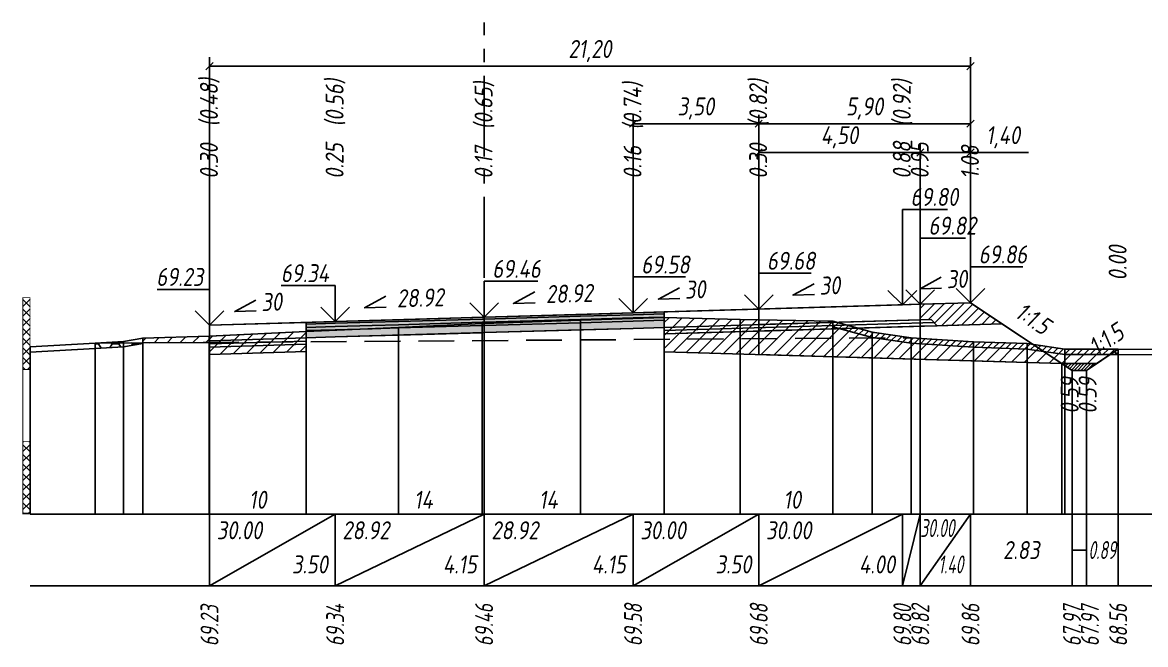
# Model space of a CAD drawing. Extents: x -717 to 1451, y -133302 to 233.
# Drawn here: x 78.9 to 235.4, y -38046.2 to -37959.6 of the extents above; entities that cross this region are included whole.
import ezdxf
from ezdxf.enums import TextEntityAlignment as Align

# ---------------------------------------------------------------- set-up
doc = ezdxf.new("R2010")
doc.units = 0
doc.linetypes.add('осевая2', pattern=[1.125, 0.75, -0.125, 0.125, -0.125])
doc.linetypes.add('штриховая', pattern=[0.75, 0.5, -0.25])
for name, color, linetype in [('Интерполированный поперечник', 2, 'Continuous'), ('Код_514', 1, 'Continuous'), ('Контур_0', 7, 'Continuous'), ('Контур_2521', 7, 'Continuous'), ('Контур_2564', 7, 'Continuous'), ('Контур_2660', 7, 'Continuous'), ('Контур_2665', 7, 'Continuous'), ('Контур_400', 7, 'Continuous'), ('Контур_508', 7, 'Continuous'), ('Контур_512', 7, 'Continuous'), ('Контур_513', 7, 'Continuous'), ('Контур_818', 7, 'Continuous'), ('Красный поперечник', 1, 'Continuous'), ('Линейка абсолютных высот', 7, 'Continuous'), ('Объём_2501', 7, 'Continuous'), ('Объём_2564', 7, 'Continuous'), ('Объём_2650', 7, 'Continuous'), ('Объём_2660', 7, 'Continuous'), ('Объём_2661', 7, 'Continuous'), ('Объём_2662', 7, 'Continuous'), ('Объём_2663', 7, 'Continuous'), ('Объём_2664', 7, 'Continuous'), ('Объём_2665', 7, 'Continuous'), ('Объём_2666', 7, 'Continuous'), ('Объём_2667', 7, 'Continuous'), ('Объём_2668', 7, 'Continuous'), ('Объём_2669', 7, 'Continuous'), ('Объём_2675', 7, 'Continuous'), ('Объём_2753', 7, 'Continuous'), ('Ось', 1, 'осевая2'), ('Откосы', 7, 'Continuous'), ('Отметки покрытия', 7, 'Continuous'), ('Рабочие отметки', 7, 'Continuous'), ('Рабочие отметки доп.', 7, 'Continuous'), ('Слои выравнивания', 7, 'Continuous'), ('Таблица', 7, 'Continuous'), ('Уклоны проезжей части', 7, 'Continuous'), ('Черный поперечник', 3, 'Continuous')]:
    doc.layers.add(name, color=color, linetype=linetype)
for name, color, linetype, true_color in [('Контур_2540', 2, 'Continuous', 0xffff00), ('Контур_2560', 2, 'Continuous', 0xffff00), ('Контур_2561', 7, 'Continuous', 0xff8040), ('Контур_2562', 3, 'Continuous', 0x00ff00), ('Контур_2563', 7, 'Continuous', 0xff8000), ('Контур_2570', 7, 'Continuous', 0x80ff00), ('Контур_2725', 7, 'Continuous', 0x323232), ('Контур_2736', 4, 'Continuous', 0x00ffff), ('Контур_2737', 4, 'Continuous', 0x00ffff), ('Контур_2738', 4, 'Continuous', 0x00ffff), ('Контур_2739', 4, 'Continuous', 0x00ffff), ('Контур_2741', 4, 'Continuous', 0x00ffff), ('Контур_2742', 4, 'Continuous', 0x00ffff), ('Контур_2743', 4, 'Continuous', 0x00ffff), ('Контур_2744', 7, 'Continuous', 0xa4ffff), ('Контур_2745', 7, 'Continuous', 0xa4ffff), ('Контур_2747', 4, 'Continuous', 0x00ffff), ('Контур_2748', 4, 'Continuous', 0x00ffff), ('Контур_2749', 4, 'Continuous', 0x00ffff), ('Контур_2750', 4, 'Continuous', 0x00ffff), ('Контур_2751', 4, 'Continuous', 0x00ffff), ('Контур_2752', 4, 'Continuous', 0x00ffff), ('Контур_2760', 7, 'Continuous', 0x323232), ('Контур_2761', 7, 'Continuous', 0x323232), ('Контур_2762', 7, 'Continuous', 0x323232), ('Контур_2763', 7, 'Continuous', 0x323232), ('Контур_402', 7, 'Continuous', 0xff6464), ('Контур_703', 4, 'Continuous', 0x00ffff), ('Контур_705', 4, 'Continuous', 0x00ffff), ('Контур_707', 4, 'Continuous', 0x00ffff), ('Контур_720', 131, 'Continuous', 0xaaffff), ('Объём_2500', 7, 'Continuous', 0xc0c0c0), ('Объём_2520', 7, 'Continuous', 0x80ffff), ('Объём_2540', 2, 'Continuous', 0xffff00), ('Объём_2560', 2, 'Continuous', 0xffff00), ('Объём_2561', 7, 'Continuous', 0xff8040), ('Объём_2562', 3, 'Continuous', 0x00ff00), ('Объём_2563', 7, 'Continuous', 0xff8000), ('Объём_2570', 7, 'Continuous', 0x80ff00), ('Объём_2600', 7, 'Continuous', 0x808000), ('Объём_2620', 2, 'Continuous', 0xffff00), ('Объём_2746', 2, 'Continuous', 0xffff00)]:
    doc.layers.add(name, color=color, linetype=linetype, true_color=true_color)
doc.styles.get("Standard").update_dxf_attribs({"font": 'txt', "height": 2.5})
doc.styles.add('М', font='romand.shx', dxfattribs={"width": 0.8, "oblique": 10, "height": 2.5})
doc.dimstyles.new('ISO-25', dxfattribs={"dimtxt": 2.5, "dimasz": 2.5, "dimexe": 1.25, "dimexo": 0.625, "dimtad": 1, "dimtxsty": 'Standard', "dimcen": 2.5, "dimadec": 0, "dimazin": 0, "dimtfac": 1, "dimtmove": 0, "dimatfit": 3, "dimfxl": 1, "dimarcsym": 0})
pattern_1 = [(45.0000013, (0, 0), (-0.67351924, 0.67351921), []), (135.0000003, (0, 0), (-0.673519222, -0.67351923), [])]

# ---------------------------------------------------------------- blocks, each defined once
blk = doc.blocks.new('_Oblique')
at = {"color": 0, "linetype": 'ByBlock', "lineweight": -2}
blk.add_line((-0.5, -0.5), (0.5, 0.5), dxfattribs=at)
blk = doc.blocks.new('*D889')
at = {"color": 0, "lineweight": -2, "transparency": 16777216}
for p, q in [((204, -37998.23), (204, -37976.4)), ((211, -37998.02), (211, -37976.4)), ((204, -37977.65), (211, -37977.65)), ((211, -37977.65), (219.08, -37977.65))]:
    blk.add_line(p, q, dxfattribs=at)
at = {"layer": 'Defpoints', "color": 0, "transparency": 16777216}
for p in [(211, -37977.65), (204, -37998.85), (211, -37998.64)]:
    blk.add_point(p, dxfattribs=at)
at = {"color": 0, "lineweight": -2, "transparency": 16777216, "rotation": 180}
blk.add_blockref('_Oblique', (204, -37977.65), dxfattribs=at)
at = {"color": 0, "lineweight": -2, "transparency": 16777216}
blk.add_blockref('_Oblique', (211, -37977.65), dxfattribs=at)
at = {"color": 0, "transparency": 16777216, "insert": (215.54, -37975.54), "char_height": 2.5, "width": 8.75, "attachment_point": 5, "style": 'М'}
blk.add_mtext('1,40', dxfattribs=at)
blk = doc.blocks.new('*D890')
at = {"color": 0, "lineweight": -2, "transparency": 16777216}
for p, q in [((181.5, -37998.9), (181.5, -37976.4)), ((204, -37998.23), (204, -37976.4)), ((181.5, -37977.65), (204, -37977.65))]:
    blk.add_line(p, q, dxfattribs=at)
at = {"layer": 'Defpoints', "color": 0, "transparency": 16777216}
for p in [(204, -37977.65), (181.5, -37999.53), (204, -37998.85)]:
    blk.add_point(p, dxfattribs=at)
at = {"color": 0, "lineweight": -2, "transparency": 16777216, "rotation": 180}
blk.add_blockref('_Oblique', (181.5, -37977.65), dxfattribs=at)
at = {"color": 0, "lineweight": -2, "transparency": 16777216}
blk.add_blockref('_Oblique', (204, -37977.65), dxfattribs=at)
at = {"color": 0, "transparency": 16777216, "insert": (192.75, -37975.54), "char_height": 2.5, "width": 9.5833, "attachment_point": 5, "style": 'М'}
blk.add_mtext('4,50', dxfattribs=at)
blk = doc.blocks.new('*D891')
at = {"color": 0, "lineweight": -2, "transparency": 16777216}
for p, q in [((164, -37999.43), (164, -37972.4)), ((181.5, -37998.9), (181.5, -37972.4)), ((181.5, -37973.65), (164, -37973.65))]:
    blk.add_line(p, q, dxfattribs=at)
at = {"layer": 'Defpoints', "color": 0, "transparency": 16777216}
for p in [(164, -37973.65), (181.5, -37999.53), (164, -38000.05)]:
    blk.add_point(p, dxfattribs=at)
at = {"color": 0, "lineweight": -2, "transparency": 16777216, "rotation": 180}
blk.add_blockref('_Oblique', (164, -37973.65), dxfattribs=at)
at = {"color": 0, "lineweight": -2, "transparency": 16777216}
blk.add_blockref('_Oblique', (181.5, -37973.65), dxfattribs=at)
at = {"color": 0, "transparency": 16777216, "insert": (172.75, -37971.54), "char_height": 2.5, "width": 9.5833, "attachment_point": 5, "style": 'М'}
blk.add_mtext('3,50', dxfattribs=at)
blk = doc.blocks.new('*D892')
at = {"color": 0, "lineweight": -2, "transparency": 16777216}
for p, q in [((181.5, -37998.9), (181.5, -37972.4)), ((211, -37998.02), (211, -37972.4)), ((211, -37973.65), (181.5, -37973.65))]:
    blk.add_line(p, q, dxfattribs=at)
at = {"layer": 'Defpoints', "color": 0, "transparency": 16777216}
for p in [(181.5, -37973.65), (181.5, -37999.53), (211, -37998.64)]:
    blk.add_point(p, dxfattribs=at)
at = {"color": 0, "lineweight": -2, "transparency": 16777216, "rotation": 180}
blk.add_blockref('_Oblique', (181.5, -37973.65), dxfattribs=at)
at = {"color": 0, "lineweight": -2, "transparency": 16777216}
blk.add_blockref('_Oblique', (211, -37973.65), dxfattribs=at)
at = {"color": 0, "transparency": 16777216, "insert": (196.25, -37971.54), "char_height": 2.5, "width": 9.5833, "attachment_point": 5, "style": 'М'}
blk.add_mtext('5,90', dxfattribs=at)
blk = doc.blocks.new('*D893')
at = {"color": 0, "lineweight": -2, "transparency": 16777216}
for p, q in [((105, -38001.15), (105, -37964.4)), ((211, -37998.02), (211, -37964.4)), ((105, -37965.65), (211, -37965.65))]:
    blk.add_line(p, q, dxfattribs=at)
at = {"layer": 'Defpoints', "color": 0, "transparency": 16777216}
for p in [(211, -37965.65), (211, -37998.64), (105, -38001.78)]:
    blk.add_point(p, dxfattribs=at)
at = {"color": 0, "lineweight": -2, "transparency": 16777216, "rotation": 180}
blk.add_blockref('_Oblique', (105, -37965.65), dxfattribs=at)
at = {"color": 0, "lineweight": -2, "transparency": 16777216}
blk.add_blockref('_Oblique', (211, -37965.65), dxfattribs=at)
at = {"color": 0, "transparency": 16777216, "insert": (158, -37963.54), "char_height": 2.5, "width": 11.25, "attachment_point": 5, "style": 'М'}
blk.add_mtext('21,20', dxfattribs=at)

msp = doc.modelspace()

# ---------------------------------------------------------------- hatches: boundary and pattern name
at = {"layer": 'Линейка абсолютных высот'}
h = msp.add_hatch(dxfattribs=at)
h.set_pattern_fill('ANSI37', scale=0.3, style=0)
h.set_pattern_definition(pattern_1)
h.paths.add_polyline_path([(80, -38007.869), (80, -37997.869), (79, -37997.869), (79, -38007.869)])
h = msp.add_hatch(dxfattribs=at)
h.set_pattern_fill('ANSI37', scale=0.3, style=0)
h.set_pattern_definition(pattern_1)
h.paths.add_polyline_path([(80, -38027.869), (80, -38017.869), (79, -38017.869), (79, -38027.869)])
at = {"layer": 'Объём_2563'}
h = msp.add_hatch(dxfattribs=at)
h.set_pattern_fill('ANSI31', color=256, scale=0.3)
h.paths.add_polyline_path([(206.374, -38001.767), (205.5, -38000.894), (204, -38000.939), (204, -37998.789), (211, -37998.579), (215.378, -38001.497)])
at = {"layer": 'Объём_2570'}
h = msp.add_hatch(dxfattribs=at)
h.set_pattern_fill('ANSI31', color=256, scale=0.2)
h.paths.add_polyline_path([(231.563, -38005.796), (224.128, -38005.778), (218.896, -38005.017), (211.395, -38004.767), (202.743, -38004.188), (197.284, -38003.4), (191.836, -38001.908), (191.836, -38001.158), (197.284, -38002.65), (202.743, -38003.438), (211.395, -38004.017), (218.896, -38004.267), (224.128, -38005.028), (231.563, -38005.046)])
at = {"layer": 'Объём_2600'}
h = msp.add_hatch(dxfattribs=at)
h.set_pattern_fill('ANSI31', color=6, scale=0.4)
h.paths.add_polyline_path([(223.711, -38007.052), (168.334, -38005.391), (168.334, -38000.638), (178.901, -38000.925), (191.836, -38001.158), (191.836, -38001.908), (197.284, -38003.4), (202.743, -38004.188), (211.395, -38004.767), (218.896, -38005.017), (224.128, -38005.778), (230.442, -38005.793), (228.553, -38007.052)])
h = msp.add_hatch(dxfattribs=at)
h.set_pattern_fill('ANSI31', color=6, scale=0.4)
h.paths.add_polyline_path([(181.5, -38000.972), (191.836, -38001.158), (191.836, -38001.908), (197.284, -38003.4), (202.743, -38004.188), (211.395, -38004.767), (218.896, -38005.017), (224.128, -38005.778), (230.442, -38005.793), (228.553, -38007.052), (223.711, -38007.052), (181.5, -38005.786)])
h = msp.add_hatch(dxfattribs=at)
h.set_pattern_fill('ANSI31', color=6, scale=0.4)
h.paths.add_polyline_path([(95.696, -38003.496), (104.971, -38003.233), (118.45, -38002.596), (118.45, -38005.383), (105, -38005.786), (105, -38004.102), (95.696, -38004.165)])
h = msp.add_hatch(dxfattribs=at)
h.set_pattern_fill('HONEY', color=5, scale=0.3)
h.paths.add_polyline_path([(95.696, -38004.246), (93.002, -38004.722), (89.098, -38004.96), (89.098, -38004.21), (95.696, -38004.165)])
h = msp.add_hatch(dxfattribs=at)
h.set_pattern_fill('HONEY', color=5, scale=0.3)
h.paths.add_polyline_path([(230.442, -38005.793), (231.563, -38005.046), (231.563, -38005.796)])
at = {"layer": 'Объём_2620'}
h = msp.add_hatch(dxfattribs=at)
h.set_pattern_fill('ANSI31', color=2, scale=0.1)
h.paths.add_polyline_path([(223.711, -38007.052), (228.553, -38007.052), (227.132, -38008), (225.132, -38008)])
at = {"layer": 'Слои выравнивания'}
for color, points in [(2, [(143.25, -38000.589), (156.697, -38000.2), (164, -37999.989), (168.334, -37999.859), (168.334, -38000.109), (164, -38000.239), (156.697, -38000.45), (143.25, -38000.839)]), (2, [(118.45, -38001.31), (122.5, -38001.189), (127.646, -38001.04), (131.341, -38000.933), (142.97, -38000.597), (143.25, -38000.589), (143.25, -38000.839), (142.97, -38000.847), (131.341, -38001.183), (127.646, -38001.29), (122.5, -38001.439), (118.45, -38001.56)]), (3, [(118.45, -38001.56), (122.5, -38001.439), (127.646, -38001.29), (131.341, -38001.183), (142.97, -38000.847), (143.25, -38000.839), (143.25, -38001.289), (142.97, -38001.297), (131.341, -38001.633), (127.646, -38001.74), (122.5, -38001.889), (118.45, -38002.01)]), (4, [(118.45, -38002.01), (122.5, -38001.889), (127.646, -38001.74), (131.341, -38001.633), (142.97, -38001.297), (143.25, -38001.289), (143.25, -38001.739), (142.97, -38001.747), (131.341, -38002.083), (127.646, -38002.19), (122.5, -38002.339), (118.45, -38002.46)]), (3, [(143.25, -38000.839), (156.697, -38000.45), (164, -38000.239), (168.334, -38000.109), (168.334, -38000.559), (164, -38000.689), (156.697, -38000.9), (143.25, -38001.289)]), (4, [(143.25, -38001.289), (156.697, -38000.9), (164, -38000.689), (168.334, -38000.559), (168.334, -38001.009), (164, -38001.139), (156.697, -38001.35), (143.25, -38001.739)]), (5, [(143.25, -38001.739), (156.697, -38001.35), (164, -38001.139), (168.334, -38001.009), (168.334, -38002.009), (164, -38002.139), (156.697, -38002.35), (143.25, -38002.739)]), (5, [(118.45, -38002.46), (122.5, -38002.339), (127.646, -38002.19), (131.341, -38002.083), (142.97, -38001.747), (143.25, -38001.739), (143.25, -38002.739), (142.97, -38002.747), (131.341, -38003.083), (127.646, -38003.19), (122.5, -38003.339), (118.45, -38003.46)])]:
    msp.add_hatch(color=color, dxfattribs=at).paths.add_polyline_path(points)

# ---------------------------------------------------------------- linework, layer by layer
at = {"layer": 'Интерполированный поперечник', "linetype": 'штриховая', "ltscale": 10, "flags": 128}
msp.add_lwpolyline([(89.098, -38004.21), (202.743, -38003.438)], dxfattribs=at)
at = {"layer": 'Код_514'}
for p, q in [((105, -38038), (105, -38028)), ((105, -38038), (122.5, -38028)), ((122.5, -38038), (122.5, -38028)), ((122.5, -38038), (143.25, -38028)), ((143.25, -38038), (143.25, -38028)), ((143.25, -38038), (164, -38028)), ((164, -38038), (164, -38028)), ((164, -38038), (181.5, -38028)), ((181.5, -38038), (181.5, -38028)), ((181.5, -38038), (201.5, -38028)), ((201.5, -38038), (201.5, -38028)), ((201.5, -38038), (204, -38028)), ((204, -38038), (204, -38028)), ((204, -38038), (211, -38028)), ((211, -38038), (211, -38028)), ((225.132, -38038), (225.132, -38028)), ((227.132, -38038), (227.132, -38028)), ((231.563, -38038), (231.563, -38028)), ((225.132, -38033), (227.132, -38033))]:
    msp.add_line(p, q, dxfattribs=at)
at = {"layer": 'Контур_0', "flags": 128}
for points in [[(168.334, -37999.859), (204, -37998.789), (204, -38000.939), (168.334, -38002.009), (168.334, -37999.859), (168.334, -37999.859)], [(211, -37998.579), (219.71, -38004.385), (219.71, -38004.385), (219.71, -38004.385), (219.71, -38004.385), (219.71, -38004.385), (219.71, -38004.385), (219.71, -38004.385), (219.71, -38004.385), (219.71, -38004.385), (219.71, -38004.385), (219.71, -38004.385), (219.71, -38004.385), (219.71, -38004.385), (219.71, -38004.385), (225.132, -38008)], [(211, -37998.579), (219.71, -38004.385), (219.71, -38004.385), (219.71, -38004.385), (219.71, -38004.385), (219.71, -38004.385), (219.71, -38004.385), (219.71, -38004.385), (219.71, -38004.385), (219.71, -38004.385), (219.71, -38004.385), (219.71, -38004.385), (219.71, -38004.385), (219.71, -38004.385), (219.71, -38004.385), (225.132, -38008), (227.132, -38008), (231.563, -38005.046), (231.563, -38005.046), (231.563, -38005.046), (231.563, -38005.046), (231.563, -38005.046), (231.563, -38005.046), (231.563, -38005.046), (231.563, -38005.046), (231.563, -38005.046), (231.563, -38005.046), (231.563, -38005.046), (231.563, -38005.046), (231.563, -38005.046)], [(105, -38001.714), (118.45, -38001.31), (118.45, -38003.46), (105, -38003.864), (105, -38001.714)], [(204, -38001.839), (168.334, -38002.909), (168.334, -38002.009), (205.5, -38000.894), (206.374, -38001.767), (204, -38001.839), (204, -38001.839)], [(204, -38000.939), (205.5, -38000.894), (206.374, -38001.767), (215.378, -38001.497)], [(105, -38001.714), (105, -38005.764)], [(105, -38003.864), (118.45, -38003.46), (118.45, -38004.36), (105, -38004.764), (105, -38003.864)]]:
    msp.add_lwpolyline(points, dxfattribs=at)
at = {"layer": 'Контур_2521', "color": 250, "flags": 128}
for points in [[(168.334, -38002.459), (205.937, -38001.331)], [(105, -38004.314), (118.45, -38003.91)]]:
    msp.add_lwpolyline(points, dxfattribs=at)
at = {"layer": 'Контур_2540', "flags": 128}
for points in [[(181.5, -38002.514), (215.378, -38001.497), (223.711, -38007.052), (168.334, -38005.391), (168.334, -38002.909), (181.5, -38002.514), (181.5, -38002.514)], [(105, -38004.764), (118.45, -38004.36), (118.45, -38005.383), (118.45, -38005.383), (118.45, -38005.383), (105, -38005.786), (105, -38004.764)]]:
    msp.add_lwpolyline(points, dxfattribs=at)
at = {"layer": 'Контур_2560', "flags": 128}
msp.add_lwpolyline([(204, -37998.789), (211, -37998.579), (211, -37998.579), (211, -37998.579)], dxfattribs=at)
at = {"layer": 'Контур_2561', "flags": 128}
msp.add_lwpolyline([(204, -37998.789), (204, -37998.789), (211, -37998.579), (211, -37998.579), (204, -37998.789)], dxfattribs=at)
at = {"layer": 'Контур_2562', "flags": 128}
msp.add_lwpolyline([(211, -37998.579), (211, -37998.579), (211, -37998.579), (211, -37998.579), (211, -37998.579)], dxfattribs=at)
at = {"layer": 'Контур_2563', "flags": 128}
msp.add_lwpolyline([(206.374, -38001.767), (205.5, -38000.894), (204, -38000.939), (204, -37998.789), (211, -37998.579), (215.378, -38001.497), (206.374, -38001.767), (206.374, -38001.767)], dxfattribs=at)
at = {"layer": 'Контур_2564', "flags": 128}
msp.add_lwpolyline([(204, -37998.789), (211, -37998.579)], dxfattribs=at)
at = {"layer": 'Контур_2570', "flags": 128}
msp.add_lwpolyline([(80, -38005.439), (89.098, -38004.96), (89.098, -38004.96), (93.002, -38004.722), (95.696, -38004.246), (95.696, -38003.496), (104.971, -38003.233), (118.45, -38002.596), (131.341, -38002.027), (142.97, -38001.463), (143.25, -38001.454), (156.697, -38001.014), (168.334, -38000.638), (178.901, -38000.925), (191.836, -38001.158), (191.836, -38001.908), (197.284, -38003.4), (202.743, -38004.188), (202.743, -38004.188), (211.395, -38004.767), (218.896, -38005.017), (224.128, -38005.778), (256.563, -38005.856)], dxfattribs=at)
at = {"layer": 'Контур_2660', "flags": 128}
for points in [[(105, -38005.786), (118.45, -38005.383)], [(168.334, -38005.391), (223.711, -38007.052)]]:
    msp.add_lwpolyline(points, dxfattribs=at)
at = {"layer": 'Контур_2665', "flags": 128}
msp.add_lwpolyline([(211, -37998.579), (211, -37998.579)], dxfattribs=at)
at = {"layer": 'Контур_2725', "flags": 128}
msp.add_lwpolyline([(118.45, -38003.46), (122.5, -38003.339), (127.646, -38003.19), (131.341, -38003.083), (142.97, -38002.747), (143.25, -38002.739), (156.697, -38002.35), (164, -38002.139), (168.334, -38002.009)], dxfattribs=at)
at = {"layer": 'Контур_2736', "flags": 128}
for points in [[(211, -37998.579), (219.71, -38004.385)], [(219.71, -38004.385), (225.132, -38008)]]:
    msp.add_lwpolyline(points, dxfattribs=at)
at = {"layer": 'Контур_2737', "flags": 128}
msp.add_lwpolyline([(219.71, -38004.385), (219.71, -38004.385)], dxfattribs=at)
at = {"layer": 'Контур_2738', "flags": 128}
msp.add_lwpolyline([(219.71, -38004.385), (219.71, -38004.385)], dxfattribs=at)
at = {"layer": 'Контур_2739', "flags": 128}
msp.add_lwpolyline([(219.71, -38004.385), (219.71, -38004.385)], dxfattribs=at)
at = {"layer": 'Контур_2741', "flags": 128}
msp.add_lwpolyline([(231.563, -38005.046), (231.563, -38005.046)], dxfattribs=at)
at = {"layer": 'Контур_2742', "flags": 128}
msp.add_lwpolyline([(231.563, -38005.046), (231.563, -38005.046)], dxfattribs=at)
at = {"layer": 'Контур_2743', "flags": 128}
msp.add_lwpolyline([(231.563, -38005.046), (231.563, -38005.046)], dxfattribs=at)
at = {"layer": 'Контур_2744', "flags": 128}
msp.add_lwpolyline([(231.563, -38005.046), (231.563, -38005.046)], dxfattribs=at)
msp.add_lwpolyline([(231.563, -38005.046), (231.563, -38005.046)], dxfattribs=at)
msp.add_lwpolyline([(231.563, -38005.046), (231.563, -38005.046)], dxfattribs=at)
msp.add_lwpolyline([(231.563, -38005.046), (231.563, -38005.046)], dxfattribs=at)
msp.add_lwpolyline([(231.563, -38005.046), (231.563, -38005.046)], dxfattribs=at)
msp.add_lwpolyline([(231.563, -38005.046), (231.563, -38005.046)], dxfattribs=at)
at = {"layer": 'Контур_2745', "flags": 128}
msp.add_lwpolyline([(219.71, -38004.385), (219.71, -38004.385)], dxfattribs=at)
msp.add_lwpolyline([(219.71, -38004.385), (219.71, -38004.385)], dxfattribs=at)
msp.add_lwpolyline([(219.71, -38004.385), (219.71, -38004.385)], dxfattribs=at)
msp.add_lwpolyline([(219.71, -38004.385), (219.71, -38004.385)], dxfattribs=at)
msp.add_lwpolyline([(219.71, -38004.385), (219.71, -38004.385)], dxfattribs=at)
msp.add_lwpolyline([(219.71, -38004.385), (219.71, -38004.385)], dxfattribs=at)
at = {"layer": 'Контур_2747', "flags": 128}
msp.add_lwpolyline([(219.71, -38004.385), (219.71, -38004.385)], dxfattribs=at)
at = {"layer": 'Контур_2748', "flags": 128}
msp.add_lwpolyline([(219.71, -38004.385), (219.71, -38004.385)], dxfattribs=at)
at = {"layer": 'Контур_2749', "flags": 128}
msp.add_lwpolyline([(219.71, -38004.385), (219.71, -38004.385)], dxfattribs=at)
at = {"layer": 'Контур_2750', "flags": 128}
msp.add_lwpolyline([(231.563, -38005.046), (231.563, -38005.046)], dxfattribs=at)
at = {"layer": 'Контур_2751', "flags": 128}
msp.add_lwpolyline([(231.563, -38005.046), (231.563, -38005.046)], dxfattribs=at)
at = {"layer": 'Контур_2752', "flags": 128}
msp.add_lwpolyline([(231.563, -38005.046), (231.563, -38005.046)], dxfattribs=at)
at = {"layer": 'Контур_2760', "flags": 128}
msp.add_lwpolyline([(118.45, -38001.31), (122.5, -38001.189), (127.646, -38001.04), (131.341, -38000.933), (142.97, -38000.597), (143.25, -38000.589), (156.697, -38000.2), (164, -37999.989), (168.334, -37999.859)], dxfattribs=at)
at = {"layer": 'Контур_2761', "flags": 128}
msp.add_lwpolyline([(118.45, -38001.56), (122.5, -38001.439), (127.646, -38001.29), (131.341, -38001.183), (142.97, -38000.847), (143.25, -38000.839), (156.697, -38000.45), (164, -38000.239), (168.334, -38000.109)], dxfattribs=at)
at = {"layer": 'Контур_2762', "flags": 128}
msp.add_lwpolyline([(118.45, -38002.01), (122.5, -38001.889), (127.646, -38001.74), (131.341, -38001.633), (142.97, -38001.297), (143.25, -38001.289), (156.697, -38000.9), (164, -38000.689), (168.334, -38000.559)], dxfattribs=at)
at = {"layer": 'Контур_2763', "flags": 128}
msp.add_lwpolyline([(118.45, -38002.46), (122.5, -38002.339), (127.646, -38002.19), (131.341, -38002.083), (142.97, -38001.747), (143.25, -38001.739), (156.697, -38001.35), (164, -38001.139), (168.334, -38001.009)], dxfattribs=at)
at = {"layer": 'Контур_400', "flags": 128}
for points in [[(143.25, -38000.589), (164, -37999.989), (181.5, -37999.464), (181.5, -37999.464), (181.5, -37999.464), (181.5, -37999.464), (201.5, -37998.864), (201.5, -37998.864), (204, -37998.789)], [(105, -38001.714), (122.5, -38001.189), (143.25, -38000.589)]]:
    msp.add_lwpolyline(points, dxfattribs=at)
at = {"layer": 'Контур_402', "flags": 128}
msp.add_lwpolyline([(105, -38005.786), (118.45, -38005.383), (118.45, -38003.46), (122.5, -38003.339), (143.25, -38002.739), (164, -38002.139), (168.334, -38002.009), (168.334, -38005.391), (223.711, -38007.052)], dxfattribs=at)
at = {"layer": 'Контур_508', "flags": 128}
msp.add_lwpolyline([(105, -38005.786), (118.45, -38005.383), (118.45, -38003.46), (122.5, -38003.339), (143.25, -38002.739), (164, -38002.139), (168.334, -38002.009), (168.334, -38005.391), (223.711, -38007.052), (225.132, -38008), (227.132, -38008), (231.563, -38005.046)], dxfattribs=at)
at = {"layer": 'Контур_512', "flags": 128}
for points in [[(105, -38005.786), (118.45, -38005.383)], [(168.334, -38005.391), (223.711, -38007.052), (225.132, -38008), (227.132, -38008), (231.563, -38005.046)]]:
    msp.add_lwpolyline(points, dxfattribs=at)
at = {"layer": 'Контур_513', "flags": 128}
msp.add_lwpolyline([(105, -38005.786), (118.45, -38005.383), (118.45, -38003.46), (122.5, -38003.339), (143.25, -38002.739), (164, -38002.139), (168.334, -38002.009), (168.334, -38005.391), (223.711, -38007.052), (225.132, -38008), (227.132, -38008), (231.563, -38005.046)], dxfattribs=at)
at = {"layer": 'Контур_703', "flags": 128}
msp.add_lwpolyline([(211, -37998.579), (219.71, -38004.385)], dxfattribs=at)
at = {"layer": 'Контур_705', "flags": 128}
msp.add_lwpolyline([(219.71, -38004.385), (219.71, -38004.385)], dxfattribs=at)
at = {"layer": 'Контур_707', "flags": 128}
msp.add_lwpolyline([(227.132, -38008), (231.563, -38005.046)], dxfattribs=at)
at = {"layer": 'Контур_720', "flags": 128}
msp.add_lwpolyline([(225.132, -38008), (227.132, -38008)], dxfattribs=at)
at = {"layer": 'Контур_818', "flags": 128}
msp.add_lwpolyline([(105, -38003.232), (118.45, -38002.596), (131.341, -38002.027), (142.97, -38001.463), (143.25, -38001.454), (156.697, -38001.014), (168.334, -38000.638), (178.901, -38000.925), (191.836, -38001.158), (191.836, -38001.908), (197.284, -38003.4), (202.743, -38004.188), (202.743, -38004.188), (211.395, -38004.767), (218.896, -38005.017), (224.128, -38005.778), (231.563, -38005.796)], dxfattribs=at)
at = {"layer": 'Красный поперечник'}
for p, q in [((164, -37999.989), (181.5, -37999.464)), ((181.5, -37999.464), (201.5, -37998.864)), ((201.5, -37998.864), (204, -37998.789)), ((204, -37998.789), (211, -37998.579)), ((211, -37998.579), (225.132, -38008)), ((105, -38001.714), (122.5, -38001.189)), ((122.5, -38001.189), (143.25, -38000.589)), ((143.25, -38000.589), (164, -37999.989)), ((105, -38005.786), (105, -38028)), ((118.45, -38005.383), (118.45, -38028)), ((168.334, -38005.391), (168.334, -38028)), ((227.132, -38008), (231.563, -38005.046)), ((231.563, -38005.046), (231.563, -38028)), ((223.711, -38007.052), (223.711, -38028)), ((225.132, -38008), (225.132, -38028)), ((225.132, -38008), (227.132, -38008)), ((227.132, -38008), (227.132, -38028))]:
    msp.add_line(p, q, dxfattribs=at)
at = {"layer": 'Линейка абсолютных высот', "color": 7, "const_width": 0.1, "flags": 128}
for points in [[(80, -38007.869), (80, -37997.869), (79, -37997.869), (79, -38007.869), (80, -38007.869)], [(80, -38017.869), (80, -38007.869), (79, -38007.869), (79, -38017.869), (80, -38017.869)], [(80, -38027.869), (80, -38017.869), (79, -38017.869), (79, -38027.869), (80, -38027.869)], [(80, -38028), (80, -38027.869), (79, -38027.869), (79, -38028), (80, -38028)]]:
    msp.add_lwpolyline(points, dxfattribs=at)
at = {"layer": 'Объём_2500', "flags": 128}
for points in [[(168.334, -37999.859), (204, -37998.789), (204, -38000.939), (168.334, -38002.009), (168.334, -37999.859), (168.334, -37999.859)], [(181.5, -37999.464), (204, -37998.789), (204, -38000.939), (181.5, -38001.614), (181.5, -37999.464)], [(105, -38001.714), (118.45, -38001.31), (118.45, -38003.46), (105, -38003.864), (105, -38001.714)]]:
    msp.add_lwpolyline(points, dxfattribs=at)
at = {"layer": 'Объём_2501', "flags": 128}
for points in [[(143.25, -38000.589), (164, -37999.989), (181.5, -37999.464), (181.5, -37999.464), (181.5, -37999.464), (181.5, -37999.464), (201.5, -37998.864), (201.5, -37998.864), (204, -37998.789)], [(181.5, -37999.464), (201.5, -37998.864), (201.5, -37998.864), (204, -37998.789)], [(105, -38001.714), (122.5, -38001.189), (143.25, -38000.589)]]:
    msp.add_lwpolyline(points, dxfattribs=at)
at = {"layer": 'Объём_2520', "color": 250, "flags": 128}
for points in [[(204, -38001.839), (168.334, -38002.909), (168.334, -38002.009), (205.5, -38000.894), (206.374, -38001.767), (204, -38001.839), (204, -38001.839)], [(181.5, -38001.614), (205.5, -38000.894), (206.374, -38001.767), (204, -38001.839), (204, -38001.839), (204, -38001.839), (181.5, -38002.514), (181.5, -38001.614)], [(105, -38003.864), (118.45, -38003.46), (118.45, -38004.36), (105, -38004.764), (105, -38003.864)]]:
    msp.add_lwpolyline(points, dxfattribs=at)
at = {"layer": 'Объём_2540', "flags": 128}
for points in [[(181.5, -38002.514), (215.378, -38001.497), (223.711, -38007.052), (168.334, -38005.391), (168.334, -38002.909), (181.5, -38002.514), (181.5, -38002.514)], [(181.5, -38002.514), (215.378, -38001.497), (223.711, -38007.052), (181.5, -38005.786), (181.5, -38002.514)], [(105, -38004.764), (118.45, -38004.36), (118.45, -38005.383), (118.45, -38005.383), (118.45, -38005.383), (105, -38005.786), (105, -38004.764)]]:
    msp.add_lwpolyline(points, dxfattribs=at)
at = {"layer": 'Объём_2560', "flags": 128}
msp.add_lwpolyline([(204, -37998.789), (211, -37998.579), (211, -37998.579), (211, -37998.579)], dxfattribs=at)
msp.add_lwpolyline([(204, -37998.789), (211, -37998.579), (211, -37998.579), (211, -37998.579)], dxfattribs=at)
at = {"layer": 'Объём_2561', "flags": 128}
msp.add_lwpolyline([(204, -37998.789), (204, -37998.789), (211, -37998.579), (211, -37998.579), (204, -37998.789)], dxfattribs=at)
msp.add_lwpolyline([(204, -37998.789), (204, -37998.789), (211, -37998.579), (211, -37998.579), (204, -37998.789)], dxfattribs=at)
at = {"layer": 'Объём_2562', "flags": 128}
msp.add_lwpolyline([(211, -37998.579), (211, -37998.579), (211, -37998.579), (211, -37998.579), (211, -37998.579)], dxfattribs=at)
msp.add_lwpolyline([(211, -37998.579), (211, -37998.579), (211, -37998.579), (211, -37998.579), (211, -37998.579)], dxfattribs=at)
at = {"layer": 'Объём_2563', "color": 250, "flags": 128}
msp.add_lwpolyline([(206.374, -38001.767), (205.5, -38000.894), (204, -38000.939), (204, -37998.789), (211, -37998.579), (215.378, -38001.497), (206.374, -38001.767), (206.374, -38001.767)], dxfattribs=at)
msp.add_lwpolyline([(206.374, -38001.767), (205.5, -38000.894), (204, -38000.939), (204, -37998.789), (211, -37998.579), (215.378, -38001.497), (206.374, -38001.767), (206.374, -38001.767)], dxfattribs=at)
at = {"layer": 'Объём_2564', "flags": 128}
msp.add_lwpolyline([(204, -37998.789), (211, -37998.579)], dxfattribs=at)
msp.add_lwpolyline([(204, -37998.789), (211, -37998.579)], dxfattribs=at)
at = {"layer": 'Объём_2570', "flags": 128}
msp.add_lwpolyline([(231.563, -38005.796), (224.128, -38005.778), (218.896, -38005.017), (211.395, -38004.767), (202.743, -38004.188), (197.284, -38003.4), (191.836, -38001.908), (191.836, -38001.158), (197.284, -38002.65), (202.743, -38003.438), (211.395, -38004.017), (218.896, -38004.267), (224.128, -38005.028), (231.563, -38005.046), (231.563, -38005.796), (231.563, -38005.796)], dxfattribs=at)
msp.add_lwpolyline([(231.563, -38005.796), (224.128, -38005.778), (218.896, -38005.017), (211.395, -38004.767), (202.743, -38004.188), (197.284, -38003.4), (191.836, -38001.908), (191.836, -38001.158), (197.284, -38002.65), (202.743, -38003.438), (211.395, -38004.017), (218.896, -38004.267), (224.128, -38005.028), (231.563, -38005.046), (231.563, -38005.796), (231.563, -38005.796)], dxfattribs=at)
at = {"layer": 'Объём_2600', "color": 5, "flags": 128}
for points in [[(95.696, -38004.246), (93.002, -38004.722), (89.098, -38004.96), (89.098, -38004.21), (95.696, -38004.165), (95.696, -38004.246), (95.696, -38004.246)], [(230.442, -38005.793), (231.563, -38005.046), (231.563, -38005.796), (230.442, -38005.793), (230.442, -38005.793)], [(230.442, -38005.793), (231.563, -38005.046), (231.563, -38005.796), (230.442, -38005.793), (230.442, -38005.793)]]:
    msp.add_lwpolyline(points, dxfattribs=at)
at = {"layer": 'Объём_2620', "flags": 128}
msp.add_lwpolyline([(223.711, -38007.052), (228.553, -38007.052), (227.132, -38008), (225.132, -38008), (223.711, -38007.052), (223.711, -38007.052)], dxfattribs=at)
msp.add_lwpolyline([(223.711, -38007.052), (228.553, -38007.052), (227.132, -38008), (225.132, -38008), (223.711, -38007.052), (223.711, -38007.052)], dxfattribs=at)
at = {"layer": 'Объём_2650', "color": 6, "flags": 128}
for points in [[(223.711, -38007.052), (168.334, -38005.391), (168.334, -38000.638), (178.901, -38000.925), (191.836, -38001.158), (191.836, -38001.908), (197.284, -38003.4), (202.743, -38004.188), (211.395, -38004.767), (218.896, -38005.017), (224.128, -38005.778), (230.442, -38005.793), (228.553, -38007.052), (223.711, -38007.052), (223.711, -38007.052)], [(95.696, -38003.496), (104.971, -38003.233), (118.45, -38002.596), (118.45, -38005.383), (105, -38005.786), (105, -38004.102), (95.696, -38004.165), (95.696, -38003.496), (95.696, -38003.496)]]:
    msp.add_lwpolyline(points, dxfattribs=at)
at = {"layer": 'Объём_2660', "flags": 128}
for points in [[(105, -38005.786), (118.45, -38005.383)], [(168.334, -38005.391), (223.711, -38007.052)], [(181.5, -38005.786), (223.711, -38007.052)]]:
    msp.add_lwpolyline(points, dxfattribs=at)
at = {"layer": 'Объём_2661', "flags": 128}
msp.add_lwpolyline([(211, -37998.579), (219.71, -38004.385), (223.711, -38007.052)], dxfattribs=at)
msp.add_lwpolyline([(211, -37998.579), (219.71, -38004.385), (223.711, -38007.052)], dxfattribs=at)
at = {"layer": 'Объём_2662', "flags": 128}
msp.add_lwpolyline([(228.553, -38007.052), (231.563, -38005.046)], dxfattribs=at)
msp.add_lwpolyline([(228.553, -38007.052), (231.563, -38005.046)], dxfattribs=at)
at = {"layer": 'Объём_2663', "flags": 128}
for points in [[(223.711, -38007.052), (225.132, -38008)], [(223.711, -38007.052), (225.132, -38008)], [(227.132, -38008), (228.553, -38007.052)], [(227.132, -38008), (228.553, -38007.052)]]:
    msp.add_lwpolyline(points, dxfattribs=at)
at = {"layer": 'Объём_2664', "flags": 128}
msp.add_lwpolyline([(225.132, -38008), (227.132, -38008)], dxfattribs=at)
msp.add_lwpolyline([(225.132, -38008), (227.132, -38008)], dxfattribs=at)
at = {"layer": 'Объём_2665', "flags": 128}
msp.add_lwpolyline([(211, -37998.579), (211, -37998.579)], dxfattribs=at)
msp.add_lwpolyline([(211, -37998.579), (211, -37998.579)], dxfattribs=at)
at = {"layer": 'Объём_2666', "flags": 128}
for points in [[(211, -37998.579), (219.71, -38004.385)], [(211, -37998.579), (219.71, -38004.385)], [(219.71, -38004.385), (223.711, -38007.052)], [(219.71, -38004.385), (223.711, -38007.052)]]:
    msp.add_lwpolyline(points, dxfattribs=at)
at = {"layer": 'Объём_2667', "flags": 128}
for points in [[(219.71, -38004.385), (219.71, -38004.385)], [(219.71, -38004.385), (219.71, -38004.385)], [(231.563, -38005.046), (231.563, -38005.046)], [(231.563, -38005.046), (231.563, -38005.046)]]:
    msp.add_lwpolyline(points, dxfattribs=at)
at = {"layer": 'Объём_2668', "flags": 128}
for points in [[(219.71, -38004.385), (219.71, -38004.385)], [(219.71, -38004.385), (219.71, -38004.385)], [(231.563, -38005.046), (231.563, -38005.046)], [(231.563, -38005.046), (231.563, -38005.046)]]:
    msp.add_lwpolyline(points, dxfattribs=at)
at = {"layer": 'Объём_2669', "flags": 128}
for points in [[(219.71, -38004.385), (219.71, -38004.385)], [(219.71, -38004.385), (219.71, -38004.385)], [(231.563, -38005.046), (231.563, -38005.046)], [(231.563, -38005.046), (231.563, -38005.046)]]:
    msp.add_lwpolyline(points, dxfattribs=at)
at = {"layer": 'Объём_2675', "flags": 128}
for points in [[(219.71, -38004.385), (219.71, -38004.385)], [(219.71, -38004.385), (219.71, -38004.385)], [(219.71, -38004.385), (219.71, -38004.385)], [(219.71, -38004.385), (219.71, -38004.385)], [(219.71, -38004.385), (219.71, -38004.385)], [(219.71, -38004.385), (219.71, -38004.385)], [(219.71, -38004.385), (219.71, -38004.385)], [(219.71, -38004.385), (219.71, -38004.385)], [(219.71, -38004.385), (219.71, -38004.385)], [(219.71, -38004.385), (219.71, -38004.385)], [(219.71, -38004.385), (219.71, -38004.385)], [(219.71, -38004.385), (219.71, -38004.385)], [(231.563, -38005.046), (231.563, -38005.046)], [(231.563, -38005.046), (231.563, -38005.046)], [(231.563, -38005.046), (231.563, -38005.046)], [(231.563, -38005.046), (231.563, -38005.046)], [(231.563, -38005.046), (231.563, -38005.046)], [(231.563, -38005.046), (231.563, -38005.046)], [(231.563, -38005.046), (231.563, -38005.046)], [(231.563, -38005.046), (231.563, -38005.046)], [(231.563, -38005.046), (231.563, -38005.046)], [(231.563, -38005.046), (231.563, -38005.046)], [(231.563, -38005.046), (231.563, -38005.046)], [(231.563, -38005.046), (231.563, -38005.046)]]:
    msp.add_lwpolyline(points, dxfattribs=at)
at = {"layer": 'Объём_2746', "flags": 128}
for points in [[(223.711, -38007.052), (168.334, -38005.391), (168.334, -38000.638), (178.901, -38000.925), (191.836, -38001.158), (191.836, -38001.908), (197.284, -38003.4), (202.743, -38004.188), (211.395, -38004.767), (218.896, -38005.017), (221.149, -38005.345), (223.711, -38007.052), (223.711, -38007.052)], [(181.5, -38000.972), (191.836, -38001.158), (191.836, -38001.908), (197.284, -38003.4), (202.743, -38004.188), (211.395, -38004.767), (218.896, -38005.017), (221.149, -38005.345), (223.711, -38007.052), (223.711, -38007.052), (223.711, -38007.052), (181.5, -38005.786), (181.5, -38000.972)], [(105, -38005.786), (105, -38003.232), (118.45, -38002.596), (118.45, -38005.383), (105, -38005.786), (105, -38005.786)]]:
    msp.add_lwpolyline(points, dxfattribs=at)
at = {"layer": 'Объём_2753', "flags": 128}
for points in [[(168.334, -37999.859), (168.334, -37999.859)], [(118.45, -38001.31), (118.45, -38001.31)]]:
    msp.add_lwpolyline(points, dxfattribs=at)
at = {"layer": 'Ось', "ltscale": 15}
msp.add_line((143.25, -38011.971), (143.25, -37959.56), dxfattribs=at)
at = {"layer": 'Откосы', "color": 1, "flags": 128}
for points in [[(206.967, -37996.531), (203.969, -37996.621), (206.922, -37995.031)], [(170.515, -37997.983), (167.516, -37998.073), (170.47, -37996.484)], [(189.265, -37997.421), (186.266, -37997.511), (189.22, -37995.921)], [(111.515, -37999.708), (108.516, -37999.798), (111.47, -37998.209)], [(129.591, -37999.173), (126.592, -37999.26), (129.548, -37997.674)], [(150.341, -37998.573), (147.342, -37998.66), (150.298, -37997.074)]]:
    msp.add_lwpolyline(points, dxfattribs=at)
at = {"layer": 'Отметки покрытия', "color": 1}
for p, q in [((201.5, -37998.864), (201.5, -37985.579)), ((201.5, -37985.579), (207.8, -37985.579)), ((204, -37998.789), (204, -37989.579)), ((204, -37989.579), (210.3, -37989.579)), ((211, -37998.579), (211, -37993.579)), ((211, -37993.579), (218.3, -37993.579)), ((164, -37999.989), (164, -37994.989)), ((164, -37994.989), (171.3, -37994.989)), ((181.5, -37999.464), (181.5, -37994.464)), ((181.5, -37994.464), (188.8, -37994.464)), ((105, -37996.714), (97.7, -37996.714)), ((105, -38001.714), (105, -37996.714)), ((122.5, -37996.189), (115, -37996.189)), ((122.5, -38001.189), (122.5, -37996.189)), ((143.25, -38000.589), (143.25, -37995.589)), ((143.25, -37995.589), (150.75, -37995.589)), ((204, -37998.789), (202, -37996.789)), ((204, -37998.789), (206, -37996.789)), ((211, -37998.579), (209, -37996.579)), ((211, -37998.579), (213, -37996.579)), ((164, -37999.989), (162, -37997.989)), ((164, -37999.989), (166, -37997.989)), ((181.5, -37999.464), (179.5, -37997.464)), ((181.5, -37999.464), (183.5, -37997.464)), ((201.5, -37998.864), (199.5, -37996.864)), ((201.5, -37998.864), (203.5, -37996.864)), ((105, -38001.714), (103, -37999.714)), ((105, -38001.714), (107, -37999.714)), ((122.5, -38001.189), (120.5, -37999.189)), ((122.5, -38001.189), (124.5, -37999.189)), ((143.25, -38000.589), (141.25, -37998.589)), ((143.25, -38000.589), (145.25, -37998.589))]:
    msp.add_line(p, q, dxfattribs=at)
at = {"layer": 'Слои выравнивания'}
for p, q in [((168.334, -37999.859), (168.334, -38028)), ((204, -37998.789), (204, -38028)), ((118.45, -38001.31), (118.45, -38028)), ((143.25, -38000.589), (143.25, -38028)), ((105, -38001.714), (105, -38028))]:
    msp.add_line(p, q, dxfattribs=at)
at = {"layer": 'Слои выравнивания', "color": 2, "flags": 128}
for points in [[(143.25, -38000.589), (156.697, -38000.2), (164, -37999.989), (168.334, -37999.859), (168.334, -38000.109), (164, -38000.239), (156.697, -38000.45), (143.25, -38000.839)], [(118.45, -38001.31), (122.5, -38001.189), (127.646, -38001.04), (131.341, -38000.933), (142.97, -38000.597), (143.25, -38000.589), (143.25, -38000.839), (142.97, -38000.847), (131.341, -38001.183), (127.646, -38001.29), (122.5, -38001.439), (118.45, -38001.56)]]:
    msp.add_lwpolyline(points, close=True, dxfattribs=at)
at = {"layer": 'Слои выравнивания', "color": 3, "flags": 128}
for points in [[(118.45, -38001.56), (122.5, -38001.439), (127.646, -38001.29), (131.341, -38001.183), (142.97, -38000.847), (143.25, -38000.839), (143.25, -38001.289), (142.97, -38001.297), (131.341, -38001.633), (127.646, -38001.74), (122.5, -38001.889), (118.45, -38002.01)], [(143.25, -38000.839), (156.697, -38000.45), (164, -38000.239), (168.334, -38000.109), (168.334, -38000.559), (164, -38000.689), (156.697, -38000.9), (143.25, -38001.289)]]:
    msp.add_lwpolyline(points, close=True, dxfattribs=at)
at = {"layer": 'Слои выравнивания', "color": 4, "flags": 128}
for points in [[(118.45, -38002.01), (122.5, -38001.889), (127.646, -38001.74), (131.341, -38001.633), (142.97, -38001.297), (143.25, -38001.289), (143.25, -38001.739), (142.97, -38001.747), (131.341, -38002.083), (127.646, -38002.19), (122.5, -38002.339), (118.45, -38002.46)], [(143.25, -38001.289), (156.697, -38000.9), (164, -38000.689), (168.334, -38000.559), (168.334, -38001.009), (164, -38001.139), (156.697, -38001.35), (143.25, -38001.739)]]:
    msp.add_lwpolyline(points, close=True, dxfattribs=at)
at = {"layer": 'Слои выравнивания', "color": 5, "flags": 128}
for points in [[(143.25, -38001.739), (156.697, -38001.35), (164, -38001.139), (168.334, -38001.009), (168.334, -38002.009), (164, -38002.139), (156.697, -38002.35), (143.25, -38002.739)], [(118.45, -38002.46), (122.5, -38002.339), (127.646, -38002.19), (131.341, -38002.083), (142.97, -38001.747), (143.25, -38001.739), (143.25, -38002.739), (142.97, -38002.747), (131.341, -38003.083), (127.646, -38003.19), (122.5, -38003.339), (118.45, -38003.46)]]:
    msp.add_lwpolyline(points, close=True, dxfattribs=at)
at = {"layer": 'Таблица'}
for p, q in [((80, -38028), (256.563, -38028)), ((80, -38038), (256.563, -38038))]:
    msp.add_line(p, q, dxfattribs=at)
at = {"layer": 'Черный поперечник', "color": 7}
for p, q in [((142.97, -38001.463), (142.97, -38028)), ((143.25, -38001.454), (143.25, -38028)), ((156.697, -38001.014), (156.697, -38028)), ((168.334, -38000.638), (168.334, -38028)), ((178.901, -38000.925), (178.901, -38028)), ((191.836, -38001.158), (191.836, -38028)), ((118.45, -38002.596), (118.45, -38028)), ((131.341, -38002.027), (131.341, -38028)), ((197.284, -38002.65), (197.284, -38028)), ((89.098, -38004.21), (89.098, -38028)), ((93.002, -38003.972), (93.002, -38028)), ((95.696, -38003.496), (95.696, -38028)), ((104.971, -38003.233), (104.971, -38028)), ((202.743, -38003.438), (202.743, -38028)), ((211.395, -38004.017), (211.395, -38028)), ((218.896, -38004.267), (218.896, -38028)), ((80, -38004.689), (80, -38028)), ((224.128, -38005.028), (224.128, -38028))]:
    msp.add_line(p, q, dxfattribs=at)
at = {"layer": 'Черный поперечник', "flags": 128}
msp.add_lwpolyline([(80, -38004.689), (89.098, -38004.21), (93.002, -38003.972), (95.696, -38003.496), (104.971, -38003.233), (118.45, -38002.596), (131.341, -38002.027), (142.97, -38001.463), (143.25, -38001.454), (156.697, -38001.014), (168.334, -38000.638), (178.901, -38000.925), (191.836, -38001.158), (197.284, -38002.65), (202.743, -38003.438), (211.395, -38004.017), (218.896, -38004.267), (224.128, -38005.028), (256.563, -38005.106)], dxfattribs=at)

# ---------------------------------------------------------------- texts
at = {"layer": 'Код_514', "style": 'М', "oblique": 10}
for s, width, p in [('30.00', 0.8, (106, -38029)), ('28.92', 0.8, (123.5, -38029)), ('28.92', 0.8, (144.25, -38029)), ('30.00', 0.8, (165, -38029)), ('30.00', 0.8, (182.5, -38029)), ('30.00', 0.6, (203.992, -38028.685))]:
    msp.add_text(s, height=2.5, dxfattribs=dict(at, width=width)).set_placement(p, align=Align.TOP_LEFT)
for s, width, p in [('2.83', 0.8, (218.066, -38033)), ('0.89', 0.6, (229.347, -38033))]:
    msp.add_text(s, height=2.5, dxfattribs=dict(at, width=width)).set_placement(p, align=Align.MIDDLE_CENTER)
for s, width, p in [('3.50', 0.8, (121.5, -38037)), ('4.15', 0.8, (142.25, -38037)), ('4.15', 0.8, (163, -38037)), ('3.50', 0.8, (180.5, -38037)), ('4.00', 0.8, (200.5, -38037)), ('1.40', 0.6, (210, -38037))]:
    msp.add_text(s, height=2.5, dxfattribs=dict(at, width=width)).set_placement(p, align=Align.BOTTOM_RIGHT)
at = {"layer": 'Код_514', "style": 'М', "oblique": 10, "width": 0.7}
for s, p in [('69.23', (105, -38046.382)), ('69.34', (122.5, -38046.382)), ('69.46', (143.25, -38046.382)), ('69.58', (164, -38046.382)), ('69.68', (181.5, -38046.382)), ('69.80', (201.5, -38046.382)), ('69.82', (204, -38046.382)), ('69.86', (211, -38046.382)), ('67.97', (225.132, -38046.382)), ('67.97', (227.632, -38046.382)), ('68.56', (231.563, -38046.382))]:
    msp.add_text(s, height=2.5, rotation=90, dxfattribs=at).set_placement(p, align=Align.MIDDLE_LEFT)
at = {"layer": 'Отметки покрытия', "color": 1, "style": 'М', "oblique": 10, "width": 0.8}
for s, p in [('69.80', (202.641, -37985.847)), ('69.82', (205.141, -37989.847)), ('69.58', (165.141, -37995.257)), ('69.68', (182.641, -37994.732)), ('69.86', (212.141, -37993.847)), ('69.46', (144.391, -37995.857))]:
    msp.add_text(s, height=2.5, dxfattribs=at).set_placement(p, align=Align.BOTTOM_LEFT)
for s, p in [('69.34', (121.641, -37996.457)), ('69.23', (104.141, -37996.982))]:
    msp.add_text(s, height=2.5, dxfattribs=at).set_placement(p, align=Align.BOTTOM_RIGHT)
at = {"layer": 'Рабочие отметки', "color": 1, "style": 'М', "oblique": 10, "width": 0.8}
for s, p in [('0.30', (104.922, -37981.329)), ('0.25', (122.422, -37981.329)), ('0.30', (181.422, -37981.329)), ('0.88', (201.422, -37981.329)), ('0.95', (203.922, -37981.329)), ('0.17', (143.172, -37981.329)), ('0.16', (163.922, -37981.329)), ('1.08', (210.922, -37981.329)), ('0.00', (231.485, -37995.477))]:
    msp.add_text(s, height=2.5, rotation=90, dxfattribs=at).set_placement(p, align=Align.MIDDLE_LEFT)
for p in [(224.804, -38008.931), (227.304, -38008.931)]:
    msp.add_text('0.59', height=2.5, rotation=90, dxfattribs=at).set_placement(p, align=Align.MIDDLE_RIGHT)
at = {"layer": 'Рабочие отметки доп.', "color": 1, "style": 'М', "oblique": 10, "width": 0.8}
for s, p in [('(0.48)', (104.922, -37974.029)), ('(0.56)', (122.422, -37974.029)), ('(0.65)', (143.172, -37974.429)), ('(0.74)', (163.922, -37974.479)), ('(0.82)', (181.422, -37974.029)), ('(0.92)', (201.422, -37974.029))]:
    msp.add_text(s, height=2.5, rotation=90, dxfattribs=at).set_placement(p, align=Align.MIDDLE_LEFT)
at = {"layer": 'Слои выравнивания', "style": 'М', "oblique": 10, "width": 0.8}
for s, p in [('10', (111.725, -38028)), ('14', (134.795, -38028)), ('14', (152.193, -38028)), ('10', (186.167, -38028))]:
    msp.add_text(s, height=2.5, dxfattribs=at).set_placement(p, align=Align.BOTTOM_CENTER)
at = {"layer": 'Уклоны проезжей части', "color": 1, "style": 'М', "oblique": 10, "width": 0.8}
for s, rotation, p in [('30', 1.71836, (191.47, -37998.164)), ('30', 1.71836, (209.172, -37997.274)), ('28.92', 1.65628, (134.428, -37999.889)), ('28.92', 1.65628, (155.178, -37999.289)), ('30', 1.71836, (172.72, -37998.727)), ('30', 1.71836, (113.72, -38000.452)), ('1:1.5', 326.30994, (218.621, -38002.457)), ('1:1.5', 33.69007, (231.033, -38005.318))]:
    msp.add_text(s, height=2.5, rotation=rotation, dxfattribs=at).set_placement(p, align=Align.BOTTOM_CENTER)

# ---------------------------------------------------------------- dimensions: what is measured, and where the dimension line sits
at = {"color": 5}
for base, p1, p2, picture, middle in [((211, -37965.651), (105, -38001.776), (211, -37998.641), '*D893', (158, -37963.538)), ((204, -37977.651), (181.5, -37999.526), (204, -37998.851), '*D890', (192.75, -37975.538)), ((211, -37977.651), (204, -37998.851), (211, -37998.641), '*D889', (215.54, -37975.538))]:
    dim = msp.add_linear_dim(base=base, p1=p1, p2=p2, angle=180, dimstyle='ISO-25', override={"dimasz": 1, "dimlfac": 0.2, "dimzin": 0, "dimtxsty": 'М', "dimblk1": 'Oblique', "dimblk2": 'Oblique', "dimsah": 1}, dxfattribs=at)
    dim.commit()
    dim.dimension.update_dxf_attribs({"geometry": picture, "text_midpoint": middle})
for base, p1, p2, picture, middle in [((164, -37973.651), (181.5, -37999.526), (164, -38000.051), '*D891', (172.75, -37971.538)), ((181.5, -37973.651), (211, -37998.641), (181.5, -37999.526), '*D892', (196.25, -37971.538))]:
    dim = msp.add_linear_dim(base=base, p1=p1, p2=p2, dimstyle='ISO-25', override={"dimasz": 1, "dimlfac": 0.2, "dimzin": 0, "dimtxsty": 'М', "dimblk1": 'Oblique', "dimblk2": 'Oblique', "dimsah": 1}, dxfattribs=at)
    dim.commit()
    dim.dimension.update_dxf_attribs({"geometry": picture, "text_midpoint": middle})

doc.saveas('drawing.dxf')
